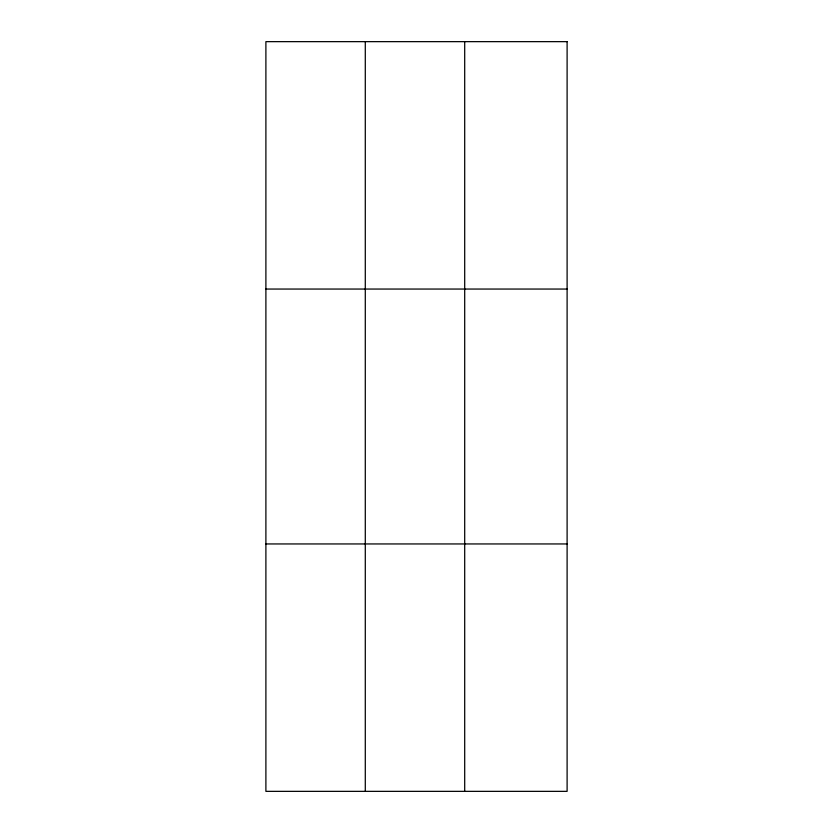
<?xml version="1.0" encoding="UTF-8"?>
<svg xmlns="http://www.w3.org/2000/svg" width="833" height="833" viewBox="0 0 833 833"><rect width="100%" height="100%" fill="white"/><g stroke="black" fill="none" stroke-linecap="round" stroke-linejoin="round"><path stroke-width="1.25" d="M365.291 41.65L365.291 791.35M464.699 41.65L464.699 791.35M265.894 289.051L567.106 289.051M265.894 543.949L567.106 543.949M567.106 41.65L567.106 791.35L265.894 791.35L265.894 41.65L567.106 41.65"/></g></svg>
